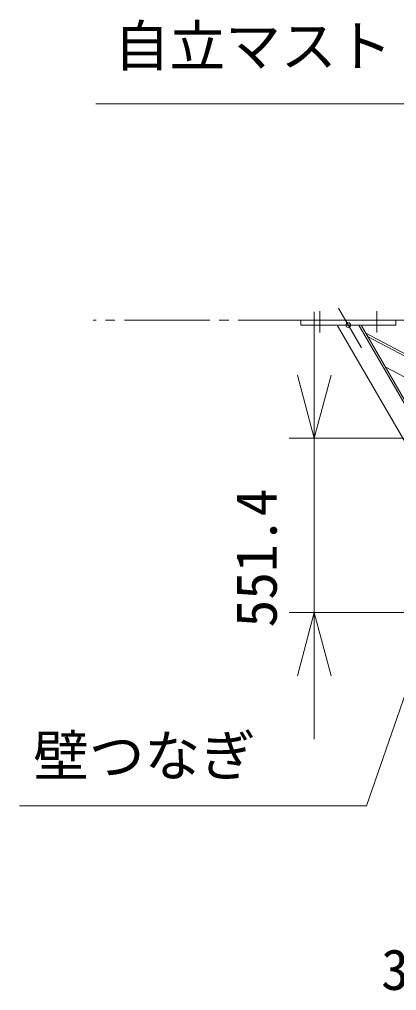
# Model space of a CAD drawing. Units: millimetres, scale not verified. Extents: x -8040 to 8050, y -12949 to 12951.
# Drawn here: x -7499 to -6306, y 8623 to 11696 of the extents above; entities that cross this region are included whole.
import ezdxf
from ezdxf.enums import TextEntityAlignment as Align

# ---------------------------------------------------------------- set-up
doc = ezdxf.new("R2010")
doc.units = ezdxf.units.MM
doc.header["$LTSCALE"] = 30
doc.header["$PDMODE"] = 32
doc.header["$PDSIZE"] = 15
doc.linetypes.add('CHAIN2', pattern=[12, 9, -1, 1, -1])
for name, color, linetype, lineweight in [('0-6_05 寸法', 7, 'Continuous', 18), ('0-8_10 当社外形線', 3, 'Continuous', 18), ('0-9_12 当社中心線', 3, 'CHAIN2', 18), ('0-C_21 躯体・土木、中心線', 1, 'CHAIN2', 18)]:
    doc.layers.add(name, color=color, linetype=linetype, lineweight=lineweight)
doc.styles.add('ＭＳ ゴシック', font='')
doc.styles.get('ＭＳ ゴシック').set_extended_font_data('MS Gothic')

msp = doc.modelspace()

# ---------------------------------------------------------------- linework, layer by layer
at = {"layer": '0-6_05 寸法'}
for p, q in [((-6566.41, 10570.18), (-6566.41, 10770.18)), ((-6566.41, 10370.18), (-6566.41, 10570.18)), ((-5894.13, 10370.18), (-6646.41, 10370.18)), ((-6566.41, 10370.18), (-6566.41, 9818.78)), ((-5894.13, 9818.78), (-6646.41, 9818.78)), ((-6566.41, 9818.78), (-6566.41, 9618.78)), ((-6566.41, 9618.78), (-6566.41, 9418.78))]:
    msp.add_line(p, q, dxfattribs=at)
for points in [[(-5750.21, 10547.02), (-5910.97, 11428.66), (-7257.58, 11428.66)], [(-6512.82, 10570.18), (-6566.41, 10370.18), (-6620, 10570.18)], [(-6171.54, 9869.6), (-6401.48, 9206.93), (-7498.94, 9206.93)], [(-6620, 9618.78), (-6566.41, 9818.78), (-6512.82, 9618.78)]]:
    msp.add_lwpolyline(points, dxfattribs=at)
at = {"layer": '0-8_10 当社外形線'}
for p, q in [((-6609.13, 10728.48), (-6609.13, 10744.48)), ((-6309.13, 10744.48), (-6609.13, 10744.48)), ((-6609.13, 10728.48), (-6309.13, 10728.48)), ((-6493.79, 10728.48), (-6014.13, 9899.89)), ((-6425.62, 10728.48), (-5960.32, 9924.71)), ((-6418.68, 10728.48), (-5955.13, 9927.71)), ((-6309.13, 10728.48), (-6309.13, 10744.48)), ((-6403.65, 10702.51), (-5955.13, 10464.48)), ((-6397.98, 10692.71), (-5957.94, 10459.18)), ((-6342.16, 10596.29), (-6014.13, 10422.2))]:
    msp.add_line(p, q, dxfattribs=at)
msp.add_point((-6459.13, 10728.48), dxfattribs=at)
at = {"layer": '0-9_12 当社中心線'}
for p, q in [((-6549.13, 10704.84), (-6549.13, 10771.95)), ((-6417.23, 10656.1), (-6489.87, 10781.58)), ((-6369.13, 10704.84), (-6369.13, 10771.95))]:
    msp.add_line(p, q, dxfattribs=at)
at = {"layer": '0-C_21 躯体・土木、中心線'}
msp.add_line((1023.19, 10744.48), (-7265.74, 10744.48), dxfattribs=at)

# ---------------------------------------------------------------- texts
at = {"layer": '0-6_05 寸法', "style": 'ＭＳ ゴシック'}
for s, p in [('自立マスト', (-7200.04, 11508.66)), ('壁つなぎ', (-7455.35, 9262.93)), ('350', (-6355, 8586.3))]:
    msp.add_text(s, height=129, dxfattribs=at).set_placement(p, align=Align.BOTTOM_LEFT)
msp.add_text('551.4', height=129, rotation=90, dxfattribs=at).set_placement((-6646.41, 9771.81), align=Align.BOTTOM_LEFT)

doc.saveas('drawing.dxf')
